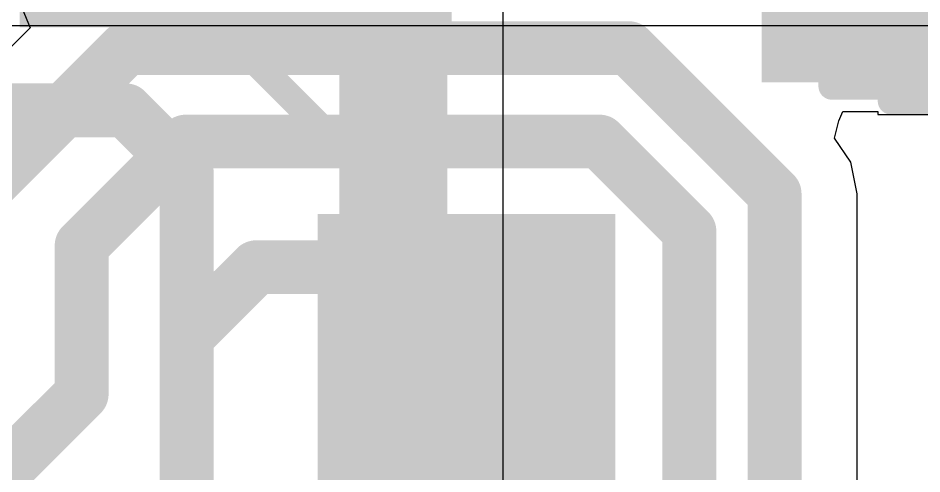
# Model space of a CAD drawing. Header units: inches. Extents: x -2.7 to 10.9, y -2.9 to 7.4.
# Drawn here: x 2.0067 to 2.1745, y 0.0678 to 0.1526 of the extents above; entities that cross this region are included whole.
import ezdxf

# ---------------------------------------------------------------- set-up
doc = ezdxf.new("R2010")
doc.units = ezdxf.units.IN
doc.header["$MEASUREMENT"] = 0
for name, color, linetype in [('Bottom Layer', 5, 'Continuous'), ('Bottom Overlay', 54, 'Continuous'), ('Bottom Paste', 16, 'Continuous'), ('Bottom Solder', 6, 'Continuous'), ('Layer 3', 76, 'Continuous'), ('Top Layer', 1, 'Continuous'), ('Top Overlay', 2, 'Continuous')]:
    doc.layers.add(name, color=color, linetype=linetype)

# ---------------------------------------------------------------- blocks, each defined once
blk = doc.blocks.new('64_LQFP__10_10__B_129')
at = {"layer": 'Bottom Layer'}
for points in [[(0.10236, -0.25), (0.10236, -0.20276), (0.11417, -0.20276), (0.11417, -0.25)], [(0.12205, -0.25), (0.12205, -0.20276), (0.13386, -0.20276), (0.13386, -0.25)], [(0.14173, -0.25), (0.14173, -0.20276), (0.15354, -0.20276), (0.15354, -0.25)]]:
    blk.add_hatch(color=5, dxfattribs=at).paths.add_polyline_path(points)
at = {"layer": 'Bottom Paste'}
for points in [[(0.10236, -0.25), (0.10236, -0.20276), (0.11417, -0.20276), (0.11417, -0.25)], [(0.12205, -0.25), (0.12205, -0.20276), (0.13386, -0.20276), (0.13386, -0.25)], [(0.14173, -0.25), (0.14173, -0.20276), (0.15354, -0.20276), (0.15354, -0.25)]]:
    blk.add_hatch(color=16, dxfattribs=at).paths.add_polyline_path(points)
at = {"layer": 'Bottom Solder'}
for points in [[(0.09836, -0.254), (0.09836, -0.19876), (0.11817, -0.19876), (0.11817, -0.254)], [(0.11805, -0.254), (0.11805, -0.19876), (0.13786, -0.19876), (0.13786, -0.254)], [(0.13773, -0.254), (0.13773, -0.19876), (0.15754, -0.19876), (0.15754, -0.254)]]:
    blk.add_hatch(color=6, dxfattribs=at).paths.add_polyline_path(points)
at = {"layer": 'Bottom Overlay'}
blk.add_lwpolyline([(0.208, -0.165, 0.005, 0.005, 0), (0.162, -0.211, 0.005, 0.005, 0)], format="xyseb", dxfattribs=at)
blk.add_lwpolyline([(0.16075, -0.211, 0.0025, 0.0025, 1), (0.16325, -0.211, 0.0025, 0.0025, 1)], format="xyseb", close=True, dxfattribs=at)
blk = doc.blocks.new('53261_0871_246')
at = {"layer": 'Top Overlay'}
for points in [[(0.29823, -0.13976, 0.005, 0.005, 0), (0.29823, -0.12992, 0.005, 0.005, 0)], [(0.29823, -0.13976, 0.005, 0.005, 0), (-0.29823, -0.13976, 0.005, 0.005, 0)]]:
    blk.add_lwpolyline(points, format="xyseb", dxfattribs=at)
for points in [[(0.29698, -0.12992, 0.0025, 0.0025, 1), (0.29948, -0.12992, 0.0025, 0.0025, 1)], [(0.29698, -0.13976, 0.0025, 0.0025, 1), (0.29948, -0.13976, 0.0025, 0.0025, 1)], [(0.29698, -0.13976, 0.0025, 0.0025, 1), (0.29948, -0.13976, 0.0025, 0.0025, 1)]]:
    blk.add_lwpolyline(points, format="xyseb", close=True, dxfattribs=at)
blk = doc.blocks.new('C___0402_B_310')
at = {"layer": 'Bottom Layer'}
for points in [[(-0.0095, 0.0125), (-0.0095, -0.0125), (-0.0275, -0.0125), (-0.0275, 0.0125)], [(0.0275, 0.0125), (0.0275, -0.0125), (0.0095, -0.0125), (0.0095, 0.0125)]]:
    blk.add_hatch(color=5, dxfattribs=at).paths.add_polyline_path(points)
at = {"layer": 'Bottom Paste'}
for points in [[(-0.0095, 0.0125), (-0.0095, -0.0125), (-0.0275, -0.0125), (-0.0275, 0.0125)], [(0.0275, 0.0125), (0.0275, -0.0125), (0.0095, -0.0125), (0.0095, 0.0125)]]:
    blk.add_hatch(color=16, dxfattribs=at).paths.add_polyline_path(points)
at = {"layer": 'Bottom Solder'}
for points in [[(-0.00714, 0.01486), (-0.00714, -0.01486), (-0.02986, -0.01486), (-0.02986, 0.01486)], [(0.02986, 0.01486), (0.02986, -0.01486), (0.00714, -0.01486), (0.00714, 0.01486)]]:
    blk.add_hatch(color=6, dxfattribs=at).paths.add_polyline_path(points)
at = {"layer": 'Bottom Overlay'}
for points in [[(-0.031, 0.016, 0.005, 0.005, 0), (-0.031, -0.016, 0.005, 0.005, 0)], [(-0.011, 0.016, 0.005, 0.005, 0), (-0.031, 0.016, 0.005, 0.005, 0)], [(0.031, 0.016, 0.005, 0.005, 0), (0.011, 0.016, 0.005, 0.005, 0)], [(0.031, 0.016, 0.005, 0.005, 0), (0.031, -0.016, 0.005, 0.005, 0)], [(-0.011, -0.016, 0.005, 0.005, 0), (-0.031, -0.016, 0.005, 0.005, 0)], [(0.031, -0.016, 0.005, 0.005, 0), (0.011, -0.016, 0.005, 0.005, 0)]]:
    blk.add_lwpolyline(points, format="xyseb", dxfattribs=at)
for points in [[(-0.03225, 0.016, 0.0025, 0.0025, 1), (-0.02975, 0.016, 0.0025, 0.0025, 1)], [(-0.03225, 0.016, 0.0025, 0.0025, 1), (-0.02975, 0.016, 0.0025, 0.0025, 1)], [(-0.01225, 0.016, 0.0025, 0.0025, 1), (-0.00975, 0.016, 0.0025, 0.0025, 1)], [(0.00975, 0.016, 0.0025, 0.0025, 1), (0.01225, 0.016, 0.0025, 0.0025, 1)], [(0.02975, 0.016, 0.0025, 0.0025, 1), (0.03225, 0.016, 0.0025, 0.0025, 1)], [(0.02975, 0.016, 0.0025, 0.0025, 1), (0.03225, 0.016, 0.0025, 0.0025, 1)], [(-0.03225, -0.016, 0.0025, 0.0025, 1), (-0.02975, -0.016, 0.0025, 0.0025, 1)], [(-0.03225, -0.016, 0.0025, 0.0025, 1), (-0.02975, -0.016, 0.0025, 0.0025, 1)], [(-0.01225, -0.016, 0.0025, 0.0025, 1), (-0.00975, -0.016, 0.0025, 0.0025, 1)], [(0.00975, -0.016, 0.0025, 0.0025, 1), (0.01225, -0.016, 0.0025, 0.0025, 1)], [(0.02975, -0.016, 0.0025, 0.0025, 1), (0.03225, -0.016, 0.0025, 0.0025, 1)], [(0.02975, -0.016, 0.0025, 0.0025, 1), (0.03225, -0.016, 0.0025, 0.0025, 1)]]:
    blk.add_lwpolyline(points, format="xyseb", close=True, dxfattribs=at)

msp = doc.modelspace()

# ---------------------------------------------------------------- hatches: boundary and pattern name
at = {"layer": 'Bottom Layer'}
for points in [[(2.14473, 0.14062), (2.19282, 0.14062), (2.19282, 0.20541), (2.14473, 0.20541)], [(2.14473, 0.14062), (2.19282, 0.14062), (2.19282, 0.18034), (2.14473, 0.18034)]]:
    msp.add_hatch(color=5, dxfattribs=at).paths.add_polyline_path(points)
at = {"layer": 'Top Layer'}
msp.add_hatch(color=1, dxfattribs=at).paths.add_polyline_path([(2.00701, 0.15082), (2.08723, 0.15082), (2.08723, 0.25065), (2.00701, 0.25065)])

# ---------------------------------------------------------------- linework, layer by layer
at = {"layer": 'Bottom Layer'}
for p, q in [((2.00701, 0.15536), (2.00893, 0.15074)), ((2.00893, 0.15074), (1.99212, 0.13393)), ((2.1591, 0.13343), (2.15984, 0.13521)), ((2.15984, 0.13521), (2.16631, 0.13521)), ((2.16631, 0.13521), (2.16631, 0.13462)), ((2.16631, 0.13462), (2.19631, 0.13462)), ((2.15831, 0.13021), (2.1591, 0.13343)), ((2.16129, 0.12574), (2.15831, 0.13021)), ((2.16246, 0.11988), (2.16129, 0.12574)), ((2.16246, -0.0484), (2.16246, 0.11988))]:
    msp.add_line(p, q, dxfattribs=at)
for points in [[(2.0014, 0.12159, 0.01, 0.01, 0), (2.02678, 0.14696, 0.01, 0.01, 0)], [(2.02678, 0.14696, 0.01, 0.01, 0), (2.12009, 0.14696, 0.01, 0.01, 0)], [(2.12009, 0.14696, 0.01, 0.01, 0), (2.14716, 0.11988, 0.01, 0.01, 0)], [(2.01851, 0.11027, 0.01, 0.01, 0), (2.03783, 0.12959, 0.01, 0.01, 0)], [(2.03783, 0.12959, 0.01, 0.01, 0), (2.11468, 0.12959, 0.01, 0.01, 0)], [(2.11468, 0.12959, 0.01, 0.01, 0), (2.13134, 0.11293, 0.01, 0.01, 0)], [(2.14716, -0.05473, 0.01, 0.01, 0), (2.14716, 0.11988, 0.01, 0.01, 0)], [(2.13134, -0.06434, 0.01, 0.01, 0), (2.13134, 0.11293, 0.01, 0.01, 0)], [(2.01851, 0.08265, 0.01, 0.01, 0), (2.01851, 0.11027, 0.01, 0.01, 0)], [(2.038, 0.09332, 0.01, 0.01, 0), (2.05092, 0.10624, 0.01, 0.01, 0)], [(2.05092, 0.10624, 0.01, 0.01, 0), (2.08994, 0.10624, 0.01, 0.01, 0)], [(2.038, 0.04718, 0.01, 0.01, 0), (2.038, 0.09332, 0.01, 0.01, 0)], [(1.99215, 0.05629, 0.01, 0.01, 0), (2.01851, 0.08265, 0.01, 0.01, 0)]]:
    msp.add_lwpolyline(points, format="xyseb", dxfattribs=at)
for points in [[(2.02428, 0.14696, 0.005, 0.005, 1), (2.02928, 0.14696, 0.005, 0.005, 1)], [(2.02428, 0.14696, 0.005, 0.005, 1), (2.02928, 0.14696, 0.005, 0.005, 1)], [(2.11759, 0.14696, 0.005, 0.005, 1), (2.12259, 0.14696, 0.005, 0.005, 1)], [(2.11759, 0.14696, 0.005, 0.005, 1), (2.12259, 0.14696, 0.005, 0.005, 1)], [(2.03533, 0.12959, 0.005, 0.005, 1), (2.04033, 0.12959, 0.005, 0.005, 1)], [(2.03533, 0.12959, 0.005, 0.005, 1), (2.04033, 0.12959, 0.005, 0.005, 1)], [(2.11218, 0.12959, 0.005, 0.005, 1), (2.11718, 0.12959, 0.005, 0.005, 1)], [(2.11218, 0.12959, 0.005, 0.005, 1), (2.11718, 0.12959, 0.005, 0.005, 1)], [(2.14466, 0.11988, 0.005, 0.005, 1), (2.14966, 0.11988, 0.005, 0.005, 1)], [(2.14466, 0.11988, 0.005, 0.005, 1), (2.14966, 0.11988, 0.005, 0.005, 1)], [(2.12884, 0.11293, 0.005, 0.005, 1), (2.13384, 0.11293, 0.005, 0.005, 1)], [(2.12884, 0.11293, 0.005, 0.005, 1), (2.13384, 0.11293, 0.005, 0.005, 1)], [(2.01601, 0.11027, 0.005, 0.005, 1), (2.02101, 0.11027, 0.005, 0.005, 1)], [(2.01601, 0.11027, 0.005, 0.005, 1), (2.02101, 0.11027, 0.005, 0.005, 1)], [(2.04842, 0.10624, 0.005, 0.005, 1), (2.05342, 0.10624, 0.005, 0.005, 1)], [(2.04842, 0.10624, 0.005, 0.005, 1), (2.05342, 0.10624, 0.005, 0.005, 1)], [(2.08744, 0.10624, 0.005, 0.005, 1), (2.09244, 0.10624, 0.005, 0.005, 1)], [(2.0355, 0.09332, 0.005, 0.005, 1), (2.0405, 0.09332, 0.005, 0.005, 1)], [(2.0355, 0.09332, 0.005, 0.005, 1), (2.0405, 0.09332, 0.005, 0.005, 1)], [(2.01601, 0.08265, 0.005, 0.005, 1), (2.02101, 0.08265, 0.005, 0.005, 1)], [(2.01601, 0.08265, 0.005, 0.005, 1), (2.02101, 0.08265, 0.005, 0.005, 1)]]:
    msp.add_lwpolyline(points, format="xyseb", close=True, dxfattribs=at)
at = {"layer": 'Layer 3'}
msp.add_line((1.8122, 0.15116), (2.176, 0.15116), dxfattribs=at)
at = {"layer": 'Top Layer'}
msp.add_line((2.09676, 0.03493), (2.09676, 0.16314), dxfattribs=at)
for points in [[(2.07637, 0.03493, 0.02, 0.02, 0), (2.07637, 0.16314, 0.02, 0.02, 0)], [(1.9584, 0.1354, 0.01, 0.01, 0), (2.02672, 0.1354, 0.01, 0.01, 0)], [(2.02672, 0.1354, 0.01, 0.01, 0), (2.038, 0.12412, 0.01, 0.01, 0)], [(2.038, 0.04718, 0.01, 0.01, 0), (2.038, 0.12412, 0.01, 0.01, 0)]]:
    msp.add_lwpolyline(points, format="xyseb", dxfattribs=at)
for points in [[(2.02422, 0.1354, 0.005, 0.005, 1), (2.02922, 0.1354, 0.005, 0.005, 1)], [(2.02422, 0.1354, 0.005, 0.005, 1), (2.02922, 0.1354, 0.005, 0.005, 1)], [(2.0355, 0.12412, 0.005, 0.005, 1), (2.0405, 0.12412, 0.005, 0.005, 1)], [(2.0355, 0.12412, 0.005, 0.005, 1), (2.0405, 0.12412, 0.005, 0.005, 1)]]:
    msp.add_lwpolyline(points, format="xyseb", close=True, dxfattribs=at)

# ---------------------------------------------------------------- block references
for name, p, rotation in [('53261_0871_246', (2.29756, 0.4381), 270), ('64_LQFP__10_10__B_129', (1.86356, -0.0414), 90), ('C___0402_B_310', (2.19981, 0.15312), 180)]:
    msp.add_blockref(name, p, dxfattribs=dict(rotation=rotation))

doc.saveas('drawing.dxf')
